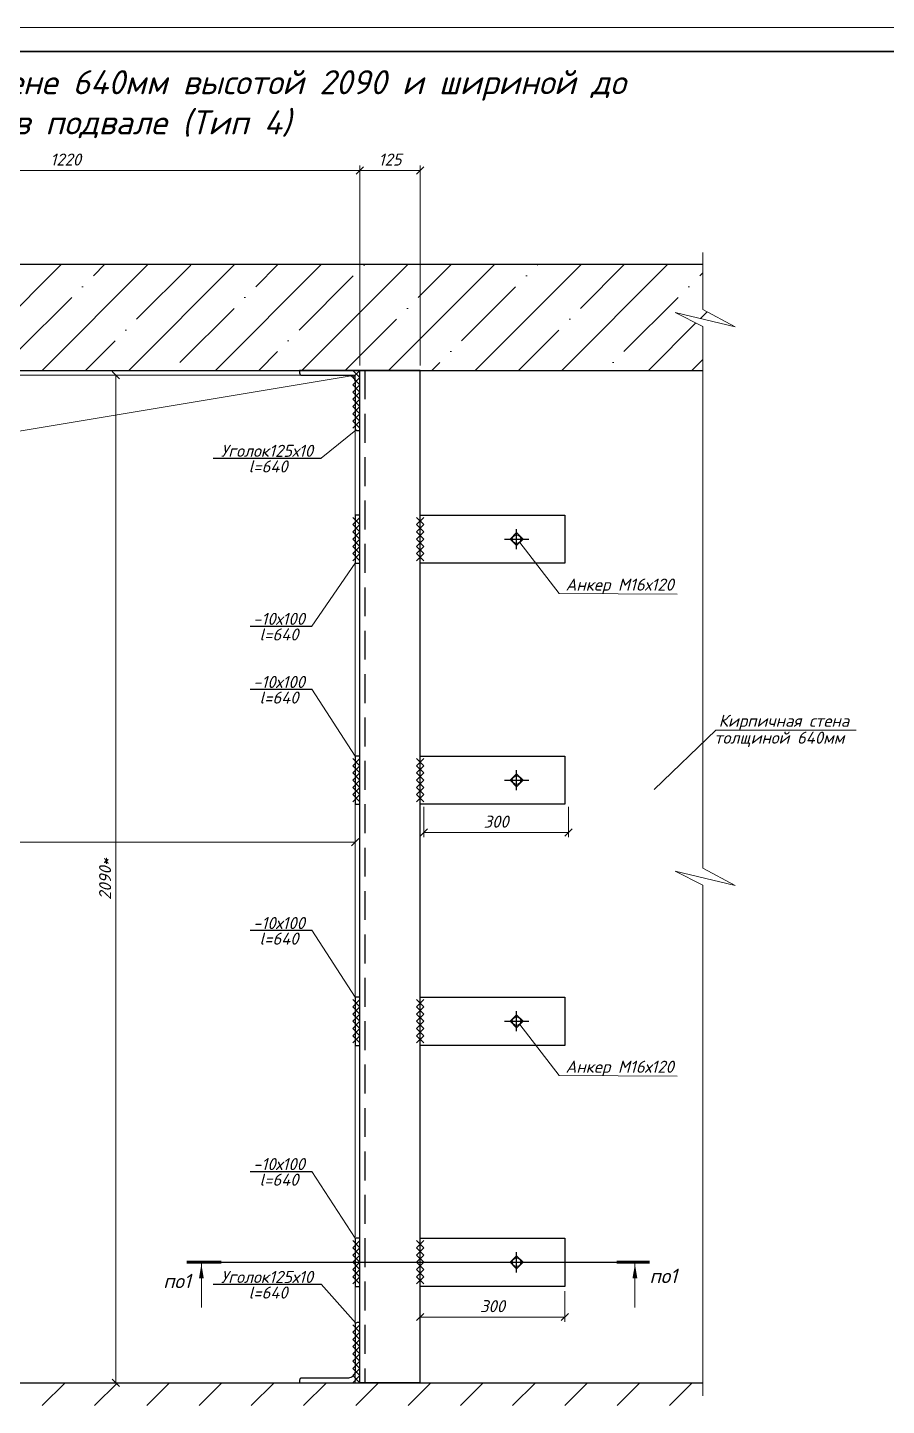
# Model space of a CAD drawing. Header units: millimetres. Extents: x 10124 to 8132345, y -95635 to 1386204.
# Drawn here: x 133709 to 135490, y 27202 to 30060 of the extents above; entities that cross this region are included whole.
import ezdxf
from ezdxf.enums import TextEntityAlignment as Align

# ---------------------------------------------------------------- set-up
doc = ezdxf.new("R2010")
doc.units = ezdxf.units.MM
doc.linetypes.add('Пунктир 2мм', pattern=[3, 2, -1])
doc.layers.get('DEFPOINTS').update_dxf_attribs({"color": 1})
for name, color, linetype, lineweight in [('013', 7, 'Continuous', 13), ('030', 7, 'Continuous', 30), ('Размер', 140, 'Continuous', 13), ('Разрезы', 54, 'Continuous', 20)]:
    doc.layers.add(name, color=color, linetype=linetype, lineweight=lineweight)
doc.styles.add('10', font='isocpeui.ttf', dxfattribs={"height": 25})
doc.styles.add('100', font='isocpeui.ttf', dxfattribs={"height": 250})
doc.styles.add('GOST', font='isocpeur.TTF')
doc.dimstyles.new('10', dxfattribs={"dimtxt": 37.5, "dimasz": 15, "dimexe": 10, "dimexo": 10, "dimgap": 10, "dimtad": 1, "dimtxsty": '10', "dimblk": 'OBLIQUE', "dimcen": 2.5, "dimadec": 0, "dimazin": 0, "dimtfac": 1, "dimtmove": 0, "dimatfit": 3, "dimfxl": 1, "dimlwd": 15, "dimlwe": 15, "dimarcsym": 0})

# ---------------------------------------------------------------- blocks, each defined once
blk = doc.blocks.new('*U16')
at = {"color": 44, "lineweight": 20, "ltscale": 10}
blk.add_line((594, 420), (0, 420), dxfattribs=at)
at = {"color": 137, "lineweight": 35, "ltscale": 10}
blk.add_line((589, 415), (20, 415), dxfattribs=at)
at = {"color": 44, "lineweight": 13, "style": 'GOST', "oblique": 10, "width": 0.8}
for tag in ['ФОРМАТВЕРТ', 'ФОРМАТГОРИЗ']:
    blk.add_attdef(tag, (542.98, 1.6), '', height=2, dxfattribs=at)
blk = doc.blocks.new('_OBLIQUE')
at = {"color": 0, "linetype": 'ByBlock'}
blk.add_line((-0.5, -0.5), (0.5, 0.5), dxfattribs=at)
blk = doc.blocks.new('*D296')
at = {"color": 0, "lineweight": 15, "ltscale": 100, "transparency": 16777216}
for p, q in [((133178.1, 29359.1), (133178.1, 29773.9)), ((133178.1, 29763.9), (134398.1, 29763.9)), ((134398.1, 29359.1), (134398.1, 29773.9))]:
    blk.add_line(p, q, dxfattribs=at)
at = {"layer": 'DEFPOINTS', "color": 0, "ltscale": 100, "transparency": 16777216}
for p in [(134398.1, 29763.9), (133178.1, 29349.1), (134398.1, 29349.1)]:
    blk.add_point(p, dxfattribs=at)
at = {"color": 0, "lineweight": 15, "ltscale": 100, "transparency": 16777216, "xscale": 15, "yscale": 15, "zscale": 15, "rotation": 180}
blk.add_blockref('_OBLIQUE', (133178.1, 29763.9), dxfattribs=at)
at = {"color": 0, "lineweight": 15, "ltscale": 100, "transparency": 16777216, "xscale": 15, "yscale": 15, "zscale": 15}
blk.add_blockref('_OBLIQUE', (134398.1, 29763.9), dxfattribs=at)
at = {"color": 0, "ltscale": 100, "transparency": 16777216, "insert": (133788.1, 29786.4), "char_height": 25, "attachment_point": 5, "style": '10'}
blk.add_mtext('1220', dxfattribs=at)
blk = doc.blocks.new('*D314')
at = {"color": 0, "lineweight": 15, "ltscale": 100, "transparency": 16777216}
for p, q in [((134398.1, 29359.1), (134398.1, 29773.9)), ((134398.1, 29763.9), (134523.1, 29763.9)), ((134523.1, 29359.1), (134523.1, 29773.9))]:
    blk.add_line(p, q, dxfattribs=at)
at = {"layer": 'DEFPOINTS', "color": 0, "ltscale": 100, "transparency": 16777216}
for p in [(134523.1, 29763.9), (134398.1, 29349.1), (134523.1, 29349.1)]:
    blk.add_point(p, dxfattribs=at)
at = {"color": 0, "lineweight": 15, "ltscale": 100, "transparency": 16777216, "xscale": 15, "yscale": 15, "zscale": 15, "rotation": 180}
blk.add_blockref('_OBLIQUE', (134398.1, 29763.9), dxfattribs=at)
at = {"color": 0, "lineweight": 15, "ltscale": 100, "transparency": 16777216, "xscale": 15, "yscale": 15, "zscale": 15}
blk.add_blockref('_OBLIQUE', (134523.1, 29763.9), dxfattribs=at)
at = {"color": 0, "ltscale": 100, "transparency": 16777216, "insert": (134460.6, 29786.4), "char_height": 25, "attachment_point": 5, "style": '10'}
blk.add_mtext('125', dxfattribs=at)
blk = doc.blocks.new('*U172')
blk.add_lwpolyline([(-34.5, 90.5), (-29.1, 90.5, -0.414214), (-24.5, 85.9), (-24.5, -10.5, 0.414214), (-10.5, -24.5), (85.9, -24.5, -0.414214), (90.5, -29.1), (90.5, -34.5), (-34.5, -34.5)], format="xyb", close=True)
blk = doc.blocks.new('*D320')
at = {"color": 0, "lineweight": 15, "ltscale": 100, "transparency": 16777216}
for p, q in [((133188.1, 28276.4), (133188.1, 28380.4)), ((134388.1, 28276.4), (134388.1, 28380.4)), ((134388.1, 28370.4), (133188.1, 28370.4))]:
    blk.add_line(p, q, dxfattribs=at)
at = {"layer": 'DEFPOINTS', "color": 0, "ltscale": 100, "transparency": 16777216}
for p in [(133188.1, 28370.4), (133188.1, 28266.4), (134388.1, 28266.4)]:
    blk.add_point(p, dxfattribs=at)
at = {"color": 0, "lineweight": 15, "ltscale": 100, "transparency": 16777216, "xscale": 15, "yscale": 15, "zscale": 15, "rotation": 180}
blk.add_blockref('_OBLIQUE', (133188.1, 28370.4), dxfattribs=at)
at = {"color": 0, "lineweight": 15, "ltscale": 100, "transparency": 16777216, "xscale": 15, "yscale": 15, "zscale": 15}
blk.add_blockref('_OBLIQUE', (134388.1, 28370.4), dxfattribs=at)
at = {"color": 0, "ltscale": 100, "transparency": 16777216, "insert": (133621, 28392.9), "char_height": 25, "width": 61.42, "attachment_point": 5, "style": '10'}
blk.add_mtext('1200*', dxfattribs=at)
blk = doc.blocks.new('*D321')
at = {"color": 0, "lineweight": 15, "ltscale": 100, "transparency": 16777216}
for p, q in [((133781.1, 29339.1), (133902.3, 29339.1)), ((133892.3, 29339.1), (133892.3, 27249.1)), ((133781.1, 27249.1), (133902.3, 27249.1))]:
    blk.add_line(p, q, dxfattribs=at)
at = {"layer": 'DEFPOINTS', "color": 0, "ltscale": 100, "transparency": 16777216}
for p in [(133771.1, 29339.1), (133771.1, 27249.1), (133892.3, 27249.1)]:
    blk.add_point(p, dxfattribs=at)
at = {"color": 0, "lineweight": 15, "ltscale": 100, "transparency": 16777216, "xscale": 15, "yscale": 15, "zscale": 15}
for p, rotation in [((133892.3, 29339.1), 90), ((133892.3, 27249.1), 270)]:
    blk.add_blockref('_OBLIQUE', p, dxfattribs=dict(at, rotation=rotation))
at = {"color": 0, "ltscale": 100, "transparency": 16777216, "insert": (133869.8, 28294.1), "char_height": 25, "attachment_point": 5, "rotation": 90, "style": '10'}
blk.add_mtext('2090*', dxfattribs=at)
blk = doc.blocks.new('*U176')
at = {"layer": 'DEFPOINTS'}
blk.add_line((0, 0), (82.06, 0), dxfattribs=at)
at = {"layer": 'Разрезы', "color": 0}
for p, q in [((-4.07, 0.35), (-4.07, 9.4)), ((85.82, 0.35), (85.82, 9.4))]:
    blk.add_line(p, q, dxfattribs=at)
at = {"layer": 'Разрезы', "color": 0, "lineweight": 60}
for p, q in [((-7.07, 0), (0, 0)), ((88.82, 0), (82.06, 0))]:
    blk.add_line(p, q, dxfattribs=at)
at = {"layer": 'Разрезы', "color": 0}
for points in [[(-4.07, 0.35), (-3.57, 3.35), (-4.57, 3.35)], [(85.82, 0.35), (85.31, 3.35), (86.32, 3.35)]]:
    blk.add_solid(points, dxfattribs=at)
at = {"layer": 'Разрезы', "color": 0, "style": '100'}
for tag, p in [('1', (-9.12, 3.88)), ('2', (91.71, 2.82))]:
    blk.add_attdef(tag, text='', height=3, dxfattribs=at).set_placement(p, align=Align.MIDDLE_CENTER)
blk = doc.blocks.new('*D300')
at = {"color": 0, "lineweight": 15, "ltscale": 100, "transparency": 16777216}
for p, q in [((134530.6, 28444.1), (134530.6, 28380.6)), ((134830.6, 28444.1), (134830.6, 28380.6)), ((134530.6, 28390.6), (134830.6, 28390.6))]:
    blk.add_line(p, q, dxfattribs=at)
at = {"layer": 'DEFPOINTS', "color": 0, "ltscale": 100, "transparency": 16777216}
for p in [(134530.6, 28454.1), (134830.6, 28454.1), (134830.6, 28390.6)]:
    blk.add_point(p, dxfattribs=at)
at = {"color": 0, "lineweight": 15, "ltscale": 100, "transparency": 16777216, "xscale": 15, "yscale": 15, "zscale": 15, "rotation": 180}
blk.add_blockref('_OBLIQUE', (134530.6, 28390.6), dxfattribs=at)
at = {"color": 0, "lineweight": 15, "ltscale": 100, "transparency": 16777216, "xscale": 15, "yscale": 15, "zscale": 15}
blk.add_blockref('_OBLIQUE', (134830.6, 28390.6), dxfattribs=at)
at = {"color": 0, "ltscale": 100, "transparency": 16777216, "insert": (134680.6, 28413.1), "char_height": 25, "attachment_point": 5, "style": '10'}
blk.add_mtext('300', dxfattribs=at)
blk = doc.blocks.new('*D301')
at = {"color": 0, "lineweight": 15, "ltscale": 100, "transparency": 16777216}
for p, q in [((134523.1, 27439.1), (134523.1, 27375.6)), ((134823.1, 27439.1), (134823.1, 27375.6)), ((134523.1, 27385.6), (134823.1, 27385.6))]:
    blk.add_line(p, q, dxfattribs=at)
at = {"layer": 'DEFPOINTS', "color": 0, "ltscale": 100, "transparency": 16777216}
for p in [(134523.1, 27449.1), (134823.1, 27449.1), (134823.1, 27385.6)]:
    blk.add_point(p, dxfattribs=at)
at = {"color": 0, "lineweight": 15, "ltscale": 100, "transparency": 16777216, "xscale": 15, "yscale": 15, "zscale": 15, "rotation": 180}
blk.add_blockref('_OBLIQUE', (134523.1, 27385.6), dxfattribs=at)
at = {"color": 0, "lineweight": 15, "ltscale": 100, "transparency": 16777216, "xscale": 15, "yscale": 15, "zscale": 15}
blk.add_blockref('_OBLIQUE', (134823.1, 27385.6), dxfattribs=at)
at = {"color": 0, "ltscale": 100, "transparency": 16777216, "insert": (134673.1, 27408.1), "char_height": 25, "attachment_point": 5, "style": '10'}
blk.add_mtext('300', dxfattribs=at)

msp = doc.modelspace()

# ---------------------------------------------------------------- hatches: boundary and pattern name
at = {"layer": '013', "ltscale": 100}
h = msp.add_hatch(dxfattribs=at)
h.set_pattern_fill('ANSI35', color=256, scale=20)
h.set_pattern_definition([(45, (22490.19, 0), (-89.80256, 89.80256), []), (45, (22579.99, 0), (-89.80256, 89.80256), [158.75, -31.75, 0, -31.75])])
h.paths.add_polyline_path([(135051.85, 29469.431), (135176.382, 29439.519), (135109.141, 29475.416), (135109.141, 29569.117), (132688.198, 29569.117), (132688.198, 29475.416), (132755.438, 29439.519), (132630.906, 29469.431), (132688.198, 29440.395), (132688.198, 29349.117), (135109.141, 29349.117), (135109.141, 29440.395)])

# ---------------------------------------------------------------- linework, layer by layer
at = {"ltscale": 100}
for p, q in [((132688.198, 29569.117), (135109.141, 29569.117)), ((132688.198, 29349.117), (135109.141, 29349.117)), ((134398.149, 29334.117), (134383.149, 29349.117)), ((134383.149, 29334.117), (134398.149, 29349.117)), ((134398.149, 29319.117), (134383.149, 29334.117)), ((134383.149, 29319.117), (134398.149, 29334.117)), ((134398.149, 29304.117), (134383.149, 29319.117)), ((134383.149, 29304.117), (134398.149, 29319.117)), ((134398.149, 29289.117), (134383.149, 29304.117)), ((134383.149, 29289.117), (134398.149, 29304.117)), ((134398.149, 29274.117), (134383.149, 29289.117)), ((134383.149, 29274.117), (134398.149, 29289.117)), ((134398.149, 29259.117), (134383.149, 29274.117)), ((134383.149, 29259.117), (134398.149, 29274.117)), ((134398.149, 29244.117), (134383.149, 29259.117)), ((134383.149, 29244.117), (134398.149, 29259.117)), ((134398.149, 29229.117), (134383.149, 29244.117)), ((134383.149, 29229.117), (134398.149, 29244.117)), ((134093.953, 29167.272), (134317.694, 29167.272)), ((134398.149, 29029.117), (134383.149, 29044.117)), ((134383.149, 29029.117), (134398.149, 29044.117)), ((134530.649, 29029.117), (134515.649, 29044.117)), ((134515.649, 29029.117), (134530.649, 29044.117)), ((134398.149, 29014.117), (134383.149, 29029.117)), ((134383.149, 29014.117), (134398.149, 29029.117)), ((134398.149, 28999.117), (134383.149, 29014.117)), ((134383.149, 28999.117), (134398.149, 29014.117)), ((134530.649, 29014.117), (134515.649, 29029.117)), ((134515.649, 29014.117), (134530.649, 29029.117)), ((134530.649, 28999.117), (134515.649, 29014.117)), ((134515.649, 28999.117), (134530.649, 29014.117)), ((134723.149, 28978.253), (134723.149, 29019.981)), ((134398.149, 28984.117), (134383.149, 28999.117)), ((134383.149, 28984.117), (134398.149, 28999.117)), ((134398.149, 28969.117), (134383.149, 28984.117)), ((134383.149, 28969.117), (134398.149, 28984.117)), ((134530.649, 28984.117), (134515.649, 28999.117)), ((134515.649, 28984.117), (134530.649, 28999.117)), ((134530.649, 28969.117), (134515.649, 28984.117)), ((134515.649, 28969.117), (134530.649, 28984.117)), ((134698.092, 28999.117), (134748.206, 28999.117)), ((134398.149, 28954.117), (134383.149, 28969.117)), ((134383.149, 28954.117), (134398.149, 28969.117)), ((134530.649, 28954.117), (134515.649, 28969.117)), ((134515.649, 28954.117), (134530.649, 28969.117)), ((134170.515, 28818.719), (134298.407, 28818.719)), ((134170.515, 28687.785), (134298.407, 28687.785)), ((134398.149, 28529.117), (134383.149, 28544.117)), ((134383.149, 28529.117), (134398.149, 28544.117)), ((134398.149, 28514.117), (134383.149, 28529.117)), ((134383.149, 28514.117), (134398.149, 28529.117)), ((134530.649, 28529.117), (134515.649, 28544.117)), ((134515.649, 28529.117), (134530.649, 28544.117)), ((134530.649, 28514.117), (134515.649, 28529.117)), ((134515.649, 28514.117), (134530.649, 28529.117)), ((134398.149, 28499.117), (134383.149, 28514.117)), ((134383.149, 28499.117), (134398.149, 28514.117)), ((134398.149, 28484.117), (134383.149, 28499.117)), ((134383.149, 28484.117), (134398.149, 28499.117)), ((134530.649, 28499.117), (134515.649, 28514.117)), ((134515.649, 28499.117), (134530.649, 28514.117)), ((134530.649, 28484.117), (134515.649, 28499.117)), ((134515.649, 28484.117), (134530.649, 28499.117)), ((134698.092, 28499.117), (134748.206, 28499.117)), ((134723.149, 28478.253), (134723.149, 28519.981)), ((134398.149, 28469.117), (134383.149, 28484.117)), ((134383.149, 28469.117), (134398.149, 28484.117)), ((134398.149, 28454.117), (134383.149, 28469.117)), ((134383.149, 28454.117), (134398.149, 28469.117)), ((134530.649, 28469.117), (134515.649, 28484.117)), ((134515.649, 28469.117), (134530.649, 28484.117)), ((134530.649, 28454.117), (134515.649, 28469.117)), ((134515.649, 28454.117), (134530.649, 28469.117)), ((134170.515, 28187.785), (134298.407, 28187.785)), ((134398.149, 28029.117), (134383.149, 28044.117)), ((134383.149, 28029.117), (134398.149, 28044.117)), ((134530.649, 28029.117), (134515.649, 28044.117)), ((134515.649, 28029.117), (134530.649, 28044.117)), ((134398.149, 28014.117), (134383.149, 28029.117)), ((134383.149, 28014.117), (134398.149, 28029.117)), ((134398.149, 27999.117), (134383.149, 28014.117)), ((134383.149, 27999.117), (134398.149, 28014.117)), ((134530.649, 28014.117), (134515.649, 28029.117)), ((134515.649, 28014.117), (134530.649, 28029.117)), ((134530.649, 27999.117), (134515.649, 28014.117)), ((134515.649, 27999.117), (134530.649, 28014.117)), ((134723.149, 27978.253), (134723.149, 28019.981)), ((134398.149, 27984.117), (134383.149, 27999.117)), ((134383.149, 27984.117), (134398.149, 27999.117)), ((134398.149, 27969.117), (134383.149, 27984.117)), ((134383.149, 27969.117), (134398.149, 27984.117)), ((134530.649, 27984.117), (134515.649, 27999.117)), ((134515.649, 27984.117), (134530.649, 27999.117)), ((134530.649, 27969.117), (134515.649, 27984.117)), ((134515.649, 27969.117), (134530.649, 27984.117)), ((134698.092, 27999.117), (134748.206, 27999.117)), ((134398.149, 27954.117), (134383.149, 27969.117)), ((134383.149, 27954.117), (134398.149, 27969.117)), ((134530.649, 27954.117), (134515.649, 27969.117)), ((134515.649, 27954.117), (134530.649, 27969.117)), ((134170.515, 27687.785), (134298.407, 27687.785)), ((134398.149, 27529.117), (134383.149, 27544.117)), ((134383.149, 27529.117), (134398.149, 27544.117)), ((134398.149, 27514.117), (134383.149, 27529.117)), ((134383.149, 27514.117), (134398.149, 27529.117)), ((134530.649, 27529.117), (134515.649, 27544.117)), ((134515.649, 27529.117), (134530.649, 27544.117)), ((134530.649, 27514.117), (134515.649, 27529.117)), ((134515.649, 27514.117), (134530.649, 27529.117)), ((134398.149, 27499.117), (134383.149, 27514.117)), ((134383.149, 27499.117), (134398.149, 27514.117)), ((134398.149, 27484.117), (134383.149, 27499.117)), ((134383.149, 27484.117), (134398.149, 27499.117)), ((134530.649, 27499.117), (134515.649, 27514.117)), ((134515.649, 27499.117), (134530.649, 27514.117)), ((134530.649, 27484.117), (134515.649, 27499.117)), ((134515.649, 27484.117), (134530.649, 27499.117)), ((134698.092, 27499.117), (134748.206, 27499.117)), ((134723.149, 27478.253), (134723.149, 27519.981)), ((134398.149, 27469.117), (134383.149, 27484.117)), ((134383.149, 27469.117), (134398.149, 27484.117)), ((134398.149, 27454.117), (134383.149, 27469.117)), ((134383.149, 27454.117), (134398.149, 27469.117)), ((134530.649, 27469.117), (134515.649, 27484.117)), ((134515.649, 27469.117), (134530.649, 27484.117)), ((134530.649, 27454.117), (134515.649, 27469.117)), ((134515.649, 27454.117), (134530.649, 27469.117)), ((134093.953, 27453.68), (134317.694, 27453.68)), ((134398.149, 27354.117), (134383.149, 27369.117)), ((134383.149, 27354.117), (134398.149, 27369.117)), ((134398.149, 27339.117), (134383.149, 27354.117)), ((134383.149, 27339.117), (134398.149, 27354.117)), ((134398.149, 27324.117), (134383.149, 27339.117)), ((134383.149, 27324.117), (134398.149, 27339.117)), ((134398.149, 27309.117), (134383.149, 27324.117)), ((134383.149, 27309.117), (134398.149, 27324.117)), ((134398.149, 27294.117), (134383.149, 27309.117)), ((134383.149, 27294.117), (134398.149, 27309.117)), ((134398.149, 27279.117), (134383.149, 27294.117)), ((134383.149, 27279.117), (134398.149, 27294.117)), ((134398.149, 27264.117), (134383.149, 27279.117)), ((134383.149, 27264.117), (134398.149, 27279.117)), ((132688.198, 27249.117), (135109.141, 27249.117)), ((134398.149, 27249.117), (134383.149, 27264.117)), ((134383.149, 27249.117), (134398.149, 27264.117))]:
    msp.add_line(p, q, dxfattribs=at)
at = {"linetype": 'Пунктир 2мм', "ltscale": 30}
msp.add_line((134408.149, 29349.117), (134408.149, 27249.117), dxfattribs=at)
at = {"layer": '013', "ltscale": 100}
for p, q in [((134317.694, 29167.272), (134389.496, 29225.464)), ((134388.149, 28949.117), (134298.407, 28818.719)), ((134388.149, 28549.117), (134298.407, 28687.785)), ((134388.149, 28049.117), (134298.407, 28187.785)), ((134388.149, 27549.117), (134298.407, 27687.785)), ((134389.496, 27372.77), (134317.694, 27453.68)), ((133739.618, 27202.197), (133786.859, 27249.117)), ((133847.965, 27202.197), (133895.205, 27249.117)), ((133956.311, 27202.197), (134003.552, 27249.117)), ((134064.658, 27202.197), (134111.899, 27249.117)), ((134173.005, 27202.197), (134220.245, 27249.117)), ((134281.351, 27202.197), (134328.592, 27249.117)), ((134389.698, 27202.197), (134436.939, 27249.117)), ((134498.045, 27202.197), (134545.285, 27249.117)), ((134606.391, 27202.197), (134653.632, 27249.117)), ((134714.738, 27202.197), (134761.979, 27249.117)), ((134823.085, 27202.197), (134870.325, 27249.117)), ((134931.431, 27202.197), (134978.672, 27249.117)), ((135039.778, 27202.197), (135087.019, 27249.117))]:
    msp.add_line(p, q, dxfattribs=at)
for points in [[(135109.141, 29330.107), (135109.141, 29440.395), (135051.85, 29469.431), (135176.382, 29439.519), (135109.141, 29475.416), (135109.141, 29593.871)], [(133188.149, 27249.117), (133292.617, 29156.359), (134388.149, 29339.117)], [(135109.141, 27222.258), (135109.141, 28281.637), (135051.85, 28310.673), (135176.382, 28280.761), (135109.141, 28316.658), (135109.141, 29349.117)], [(134729.899, 28992.367), (134811.226, 28886.325), (135055.875, 28885.112)], [(135008.387, 28479.899), (135136.304, 28602.947), (135426.956, 28602.947)], [(134729.899, 27992.367), (134811.226, 27886.325), (135055.875, 27885.112)]]:
    msp.add_lwpolyline(points, dxfattribs=at)
msp.add_lwpolyline([(133188.149, 29339.117), (134388.149, 29339.117), (134388.149, 27249.117), (133188.149, 27249.117)], close=True, dxfattribs=at)
at = {"layer": '030', "ltscale": 100}
for p, q in [((134523.149, 29349.117), (134398.149, 29349.117)), ((134523.149, 27249.117), (134398.149, 27249.117))]:
    msp.add_line(p, q, dxfattribs=at)
for points in [[(134398.149, 27249.117), (134398.149, 29349.117)], [(134523.149, 27249.117), (134523.149, 29349.117)], [(134388.149, 29049.117), (134388.149, 28949.117), (134398.149, 28949.117), (134398.149, 29049.117), (134388.149, 29049.117)], [(134523.149, 29049.117), (134823.149, 29049.117), (134823.149, 28949.117), (134523.149, 28949.117), (134523.149, 29049.117)], [(134709.649, 28999.117), (134723.149, 29012.617), (134736.649, 28999.117), (134723.149, 28985.617), (134709.649, 28999.117)], [(134388.149, 28549.117), (134388.149, 28449.117), (134398.149, 28449.117), (134398.149, 28549.117), (134388.149, 28549.117)], [(134523.149, 28549.117), (134823.149, 28549.117), (134823.149, 28449.117), (134523.149, 28449.117), (134523.149, 28549.117)], [(134709.649, 28499.117), (134723.149, 28512.617), (134736.649, 28499.117), (134723.149, 28485.617), (134709.649, 28499.117)], [(134388.149, 28049.117), (134388.149, 27949.117), (134398.149, 27949.117), (134398.149, 28049.117), (134388.149, 28049.117)], [(134523.149, 28049.117), (134823.149, 28049.117), (134823.149, 27949.117), (134523.149, 27949.117), (134523.149, 28049.117)], [(134709.649, 27999.117), (134723.149, 28012.617), (134736.649, 27999.117), (134723.149, 27985.617), (134709.649, 27999.117)], [(134388.149, 27549.117), (134388.149, 27449.117), (134398.149, 27449.117), (134398.149, 27549.117), (134390.149, 27549.117)], [(134523.149, 27549.117), (134823.149, 27549.117), (134823.149, 27449.117), (134523.149, 27449.117), (134523.149, 27549.117)], [(134709.649, 27499.117), (134723.149, 27512.617), (134736.649, 27499.117), (134723.149, 27485.617), (134709.649, 27499.117)]]:
    msp.add_lwpolyline(points, dxfattribs=at)
for centre in [(134723.149, 28999.117), (134723.149, 28499.117), (134723.149, 27999.117), (134723.149, 27499.117)]:
    msp.add_circle(centre, 9, dxfattribs=at)

# ---------------------------------------------------------------- block references
at = {"xscale": 10, "yscale": 10, "zscale": 10}
msp.add_blockref('*U16', (132149.368, 25860.225), dxfattribs=at)
at = {"layer": '030', "xscale": -1, "rotation": 90}
msp.add_blockref('*U172', (134363.649, 29314.617), dxfattribs=at)
at = {"layer": '030', "xscale": -1}
msp.add_blockref('*U172', (134363.649, 27283.617), dxfattribs=at)
at = {"layer": 'Размер'}
ref = msp.add_blockref('*U176', (134110.193, 27499.117), dxfattribs=dict(at, xscale=-10, yscale=10, zscale=10, rotation=180))
ref.add_attrib('1', 'по1', dxfattribs={"layer": 'Разрезы', "color": 0, "height": 30, "style": '100'}).set_placement((134019.001, 27460.355), align=Align.MIDDLE_CENTER)
ref.add_attrib('2', 'по1', dxfattribs={"layer": 'Разрезы', "color": 0, "height": 30, "style": '100'}).set_placement((135027.281, 27470.929), align=Align.MIDDLE_CENTER)

# ---------------------------------------------------------------- texts
at = {"color": 0, "lineweight": 9, "width": 2395.44136, "attachment_point": 5, "style": '10'}
for s, insert, char_height in [('\\pxi1.23419;Схема усиления проема в стене 640мм высотой 2090 и шириной до 1200 мм в подвале (Тип 4)', (133827.241, 29901.229), 50), ('\\pxi1.23419;Кирпичная стена ', (135261.868, 28618.966), 25), ('\\pxi1.23419;толщиной 640мм', (135252.181, 28583.899), 25)]:
    msp.add_mtext(s, dxfattribs=dict(at, insert=insert, char_height=char_height))
at = {"ltscale": 100, "char_height": 25, "attachment_point": 5, "style": '10'}
for s, insert in [('Уголок125х10', (134205.504, 29182.309)), ('l=640', (134207.911, 29149.935)), ('Анкер М16х120', (134936.727, 28901.362)), ('-10х100', (134230.414, 28833.755)), ('l=640', (134230.414, 28801.381)), ('-10х100', (134230.414, 28702.821)), ('l=640', (134230.414, 28670.447)), ('-10х100', (134230.414, 28202.821)), ('l=640', (134230.414, 28170.447)), ('Анкер М16х120', (134936.727, 27901.362)), ('-10х100', (134230.414, 27702.821)), ('l=640', (134230.414, 27670.447)), ('Уголок125х10', (134205.504, 27468.717)), ('l=640', (134207.911, 27436.342))]:
    msp.add_mtext(s, dxfattribs=dict(at, insert=insert))

# ---------------------------------------------------------------- dimensions: what is measured, and where the dimension line sits
at = {"ltscale": 100}
for base, p1, p2, picture, middle in [((134398.149, 29763.918), (133178.149, 29349.117), (134398.149, 29349.117), '*D296', (133788.149, 29786.418)), ((134523.149, 29763.918), (134398.149, 29349.117), (134523.149, 29349.117), '*D314', (134460.649, 29786.418)), ((134830.649, 28390.585), (134530.649, 28454.117), (134830.649, 28454.117), '*D300', (134680.649, 28413.085)), ((134823.149, 27385.585), (134523.149, 27449.117), (134823.149, 27449.117), '*D301', (134673.149, 27408.085))]:
    dim = msp.add_linear_dim(base=base, p1=p1, p2=p2, dimstyle='10', dxfattribs=at)
    dim.commit()
    dim.dimension.update_dxf_attribs({"geometry": picture, "text_midpoint": middle})
dim = msp.add_linear_dim(base=(133892.254, 27249.117), p1=(133771.062, 29339.117), p2=(133771.062, 27249.117), angle=90, text='2090*', dimstyle='10', dxfattribs=at)
dim.commit()
dim.dimension.update_dxf_attribs({"geometry": '*D321', "text_midpoint": (133869.754, 28294.117)})
dim = msp.add_linear_dim(base=(133188.149, 28370.447), p1=(134388.149, 28266.385), p2=(133188.149, 28266.385), text='1200*', dimstyle='10', dxfattribs=at)
dim.commit()
dim.dimension.update_dxf_attribs({"geometry": '*D320', "text_midpoint": (133620.958, 28370.447), "dimtype": 160})

doc.saveas('drawing.dxf')
